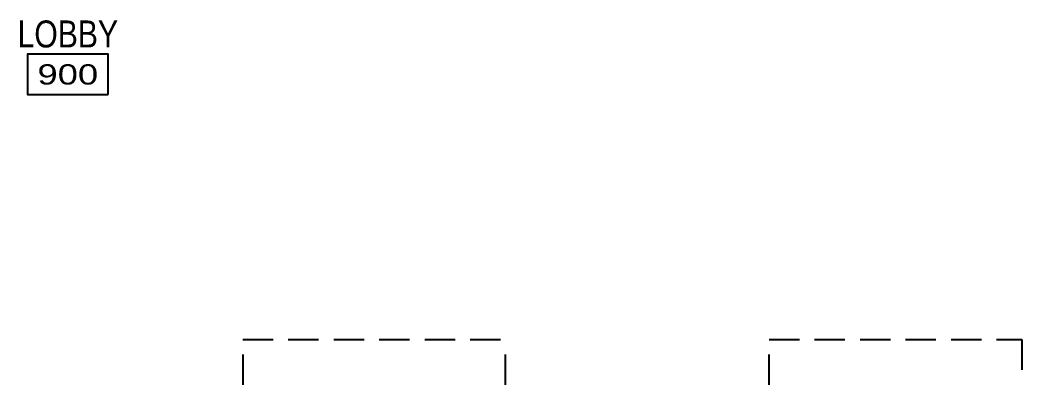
# Model space of a CAD drawing. Header units: inches. Extents: x 513 to 1324, y 337 to 1105.
# Drawn here: x 724.6 to 922.8, y 742.7 to 814.9 of the extents above; entities that cross this region are included whole.
import ezdxf
from ezdxf.enums import TextEntityAlignment as Align

# ---------------------------------------------------------------- set-up
doc = ezdxf.new("R2010")
doc.units = ezdxf.units.IN
doc.header["$LTSCALE"] = 96
doc.header["$MEASUREMENT"] = 0
doc.linetypes.add('HIDDEN4', pattern=[0.09375, 0.0625, -0.03125])
for name, color, linetype in [('A-Area-Iden', 7, 'Continuous'), ('A-Area-Iden-Name', 7, 'Continuous'), ('A-Area-Iden-Numb', 7, 'Continuous'), ('A-Wall-Demo', 7, 'HIDDEN4')]:
    doc.layers.add(name, color=color, linetype=linetype)
doc.styles.add('XFINE_0', font='swissl.ttf')

# ---------------------------------------------------------------- blocks, each defined once
blk = doc.blocks.new('OTJ_Room_Tag_4_P')
at = {"layer": 'A-Area-Iden-Numb', "color": 4}
blk.add_lwpolyline([(2, -2), (2, 0), (-2, 0), (-2, -2)], close=True, dxfattribs=at)
at = {"layer": 'A-Area-Iden-Name', "style": 'XFINE_0', "width": 0.8}
for tag, p in [('ROOM:NAME1', (0, 2.351)), ('ROOM:NAME2', (0, 0.334))]:
    blk.add_attdef(tag, text='', height=1.333, dxfattribs=at).set_placement(p, align=Align.CENTER)
at = {"layer": 'A-Area-Iden-Numb', "style": 'XFINE_0', "width": 1.569593}
blk.add_attdef('ROOM:NUMBER', text='', height=1, dxfattribs=at).set_placement((-1.5, -1.5), (1.5, -1.5), align=Align.FIT)

msp = doc.modelspace()

# ---------------------------------------------------------------- linework, layer by layer
at = {"layer": 'A-Wall-Demo'}
for p, q in [((768.61, 751.75), (820.46, 751.75)), ((768.71, 742.75), (768.71, 751.75)), ((820.56, 742.75), (820.56, 751.75)), ((872.75, 742.75), (872.75, 751.75)), ((872.75, 751.75), (922.76, 751.73)), ((922.76, 751.73), (922.76, 742.75))]:
    msp.add_line(p, q, dxfattribs=at)

# ---------------------------------------------------------------- block references
at = {"layer": 'A-Area-Iden'}
ref = msp.add_blockref('OTJ_Room_Tag_4_P', (734.01, 808.13), dxfattribs=dict(at, xscale=4, yscale=4, zscale=4))
ref.add_attrib('ROOM:NAME2', 'LOBBY', dxfattribs={"layer": 'A-Area-Iden-Name', "height": 5.333, "style": 'XFINE_0', "width": 0.8}).set_placement((734.01, 809.46), align=Align.CENTER)
ref.add_attrib('ROOM:NUMBER', '900', dxfattribs={"layer": 'A-Area-Iden-Numb', "height": 4, "style": 'XFINE_0', "width": 1.351376}).set_placement((728.01, 802.13), (740.01, 802.13), align=Align.FIT)

doc.saveas('drawing.dxf')
